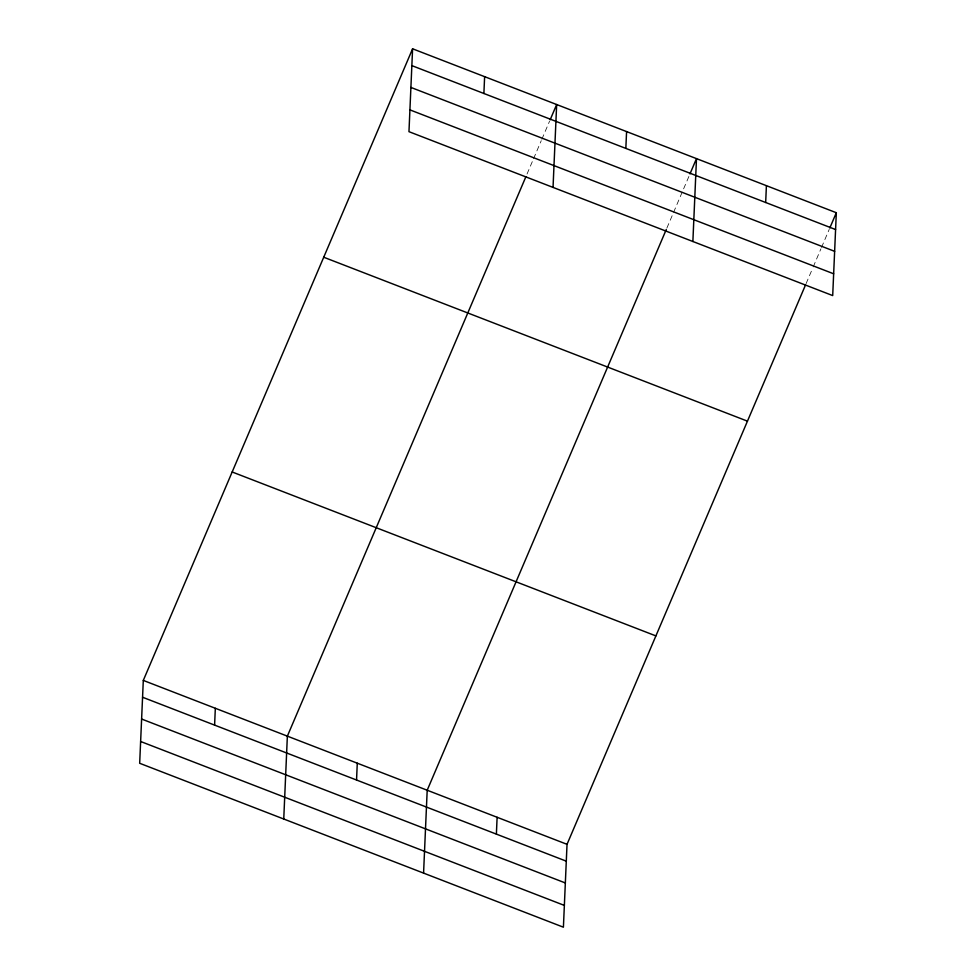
<?xml version="1.0" encoding="UTF-8"?>
<svg xmlns="http://www.w3.org/2000/svg" width="976" height="976" viewBox="0 0 976 976"><rect width="100%" height="100%" fill="white"/><g stroke="black" fill="none" stroke-linecap="round" stroke-linejoin="round"><path stroke-width="0.73" stroke-dasharray="4.88 3.66" d="M527.04 174.009L532.957 160.113M533.555 158.722L541.253 140.666M541.851 139.275L549.549 121.207M666.864 228.103L689.385 175.302M806.103 283.589L812.63 268.302M813.215 266.912L820.914 248.843M821.511 247.453L829.21 229.397"/><path stroke-width="1.46" d="M412.592 48.8L408.968 131.675L832.699 295.582L836.322 212.719L412.592 48.8L143.301 680.418L139.678 763.281L563.408 927.2L567.032 844.325L805.517 284.98M214.598 725.107L215.33 708.283M283.748 819.01L287.359 736.148L525.857 176.79M356.545 780.019L357.277 763.195M423.572 873.105L427.195 790.243L666.279 229.494M483.889 93.489L484.621 76.665M496.381 834.114L497.113 817.29M553.038 187.404L556.662 104.53L550.147 119.816M625.836 148.401L626.58 131.577M692.875 241.499L696.486 158.624L689.971 173.911M765.672 202.496L766.404 185.672M829.807 228.006L836.322 212.719M411.86 65.624L835.59 229.543M410.908 87.425L834.639 251.332M409.92 109.873L833.65 273.792M323.727 257.237L747.457 421.156M232.166 471.981L655.896 635.901M143.301 680.418L567.032 844.325M142.557 697.242L566.287 861.161M141.605 719.031L565.336 882.951M140.629 741.492L564.36 905.411"/></g></svg>
